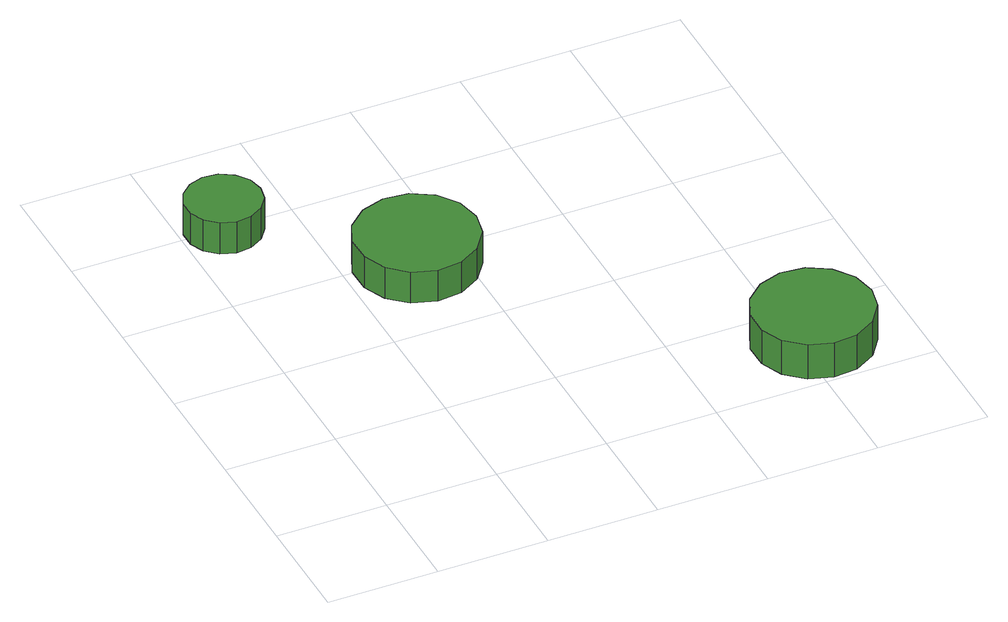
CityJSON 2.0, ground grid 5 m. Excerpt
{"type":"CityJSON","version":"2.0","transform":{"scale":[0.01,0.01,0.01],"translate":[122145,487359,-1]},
"CityObjects":{
"tree1":{"type":"SolitaryVegetationObject","attributes":{"function":"something"},"geometry":[{"type":"MultiSurface","lod":"1","boundaries":[[[0,1,2,3,4,5,6,7,8,9,10,11,12,13,14]],[[15,16,17,18,19,20,21,22,23,24,25,26,27,28,29]],[[0,29,28,1]],[[1,28,27,2]],[[2,27,26,3]],[[3,26,25,4]],[[4,25,24,5]],[[5,24,23,6]],[[6,23,22,7]],[[7,22,21,8]],[[8,21,20,9]],[[9,20,19,10]],[[10,19,18,11]],[[11,18,17,12]],[[12,17,16,13]],[[13,16,15,14]],[[14,15,29,0]]]}]},
"tree2":{"type":"SolitaryVegetationObject","attributes":{"function":"something"},"geometry":[{"type":"MultiSurface","lod":"1","boundaries":[[[30,31,32,33,34,35,36,37,38,39,40,41,42,43,44]],[[45,46,47,48,49,50,51,52,53,54,55,56,57,58,59]],[[30,59,58,31]],[[31,58,57,32]],[[32,57,56,33]],[[33,56,55,34]],[[34,55,54,35]],[[35,54,53,36]],[[36,53,52,37]],[[37,52,51,38]],[[38,51,50,39]],[[39,50,49,40]],[[40,49,48,41]],[[41,48,47,42]],[[42,47,46,43]],[[43,46,45,44]],[[44,45,59,30]]]}]},
"tree3":{"type":"SolitaryVegetationObject","attributes":{"function":"something"},"geometry":[{"type":"MultiSurface","lod":"1","boundaries":[[[60,61,62,63,64,65,66,67,68,69,70,71,72,73,74]],[[75,76,77,78,79,80,81,82,83,84,85,86,87,88,89]],[[60,89,88,61]],[[61,88,87,62]],[[62,87,86,63]],[[63,86,85,64]],[[64,85,84,65]],[[65,84,83,66]],[[66,83,82,67]],[[67,82,81,68]],[[68,81,80,69]],[[69,80,79,70]],[[70,79,78,71]],[[71,78,77,72]],[[72,77,76,73]],[[73,76,75,74]],[[74,75,89,60]]]}]}
},
"vertices":[
[358,1997,238],[344,2065,238],[302,2122,238],[241,2158,238],[171,2165,238],[104,2143,238],[52,2096,238],[24,2032,238],[24,1961,238],[52,1897,238],[104,1850,238],[171,1828,238],[241,1836,238],[302,1871,238],[344,1928,238],[344,1928,79],[302,1871,79],[241,1836,79],[171,1828,79],[104,1850,79],[52,1897,79],[24,1961,79],[24,2032,79],[52,2096,79],[104,2143,79],[171,2165,79],[241,2158,79],[302,2122,79],[344,2065,79],[358,1997,79],
[1083,1447,238],[1060,1558,238],[993,1649,238],[896,1705,238],[784,1717,238],[676,1682,238],[592,1607,238],[546,1504,238],[546,1391,238],[592,1288,238],[676,1212,238],[784,1177,238],[896,1189,238],[993,1246,238],[1060,1337,238],[1060,1337,79],[993,1246,79],[896,1189,79],[784,1177,79],[676,1212,79],[592,1288,79],[546,1391,79],[546,1504,79],[592,1607,79],[676,1682,79],[784,1717,79],[896,1705,79],[993,1649,79],[1060,1558,79],[1083,1447,79],
[2337,282,254],[2314,390,254],[2249,480,254],[2153,535,254],[2043,547,254],[1938,512,254],[1855,438,254],[1810,337,254],[1810,226,254],[1855,125,254],[1938,51,254],[2043,17,254],[2153,28,254],[2249,84,254],[2314,173,254],[2314,173,79],[2249,84,79],[2153,28,79],[2043,17,79],[1938,51,79],[1855,125,79],[1810,226,79],[1810,337,79],[1855,438,79],[1938,512,79],[2043,547,79],[2153,535,79],[2249,480,79],[2314,390,79],[2337,282,79]
]}
